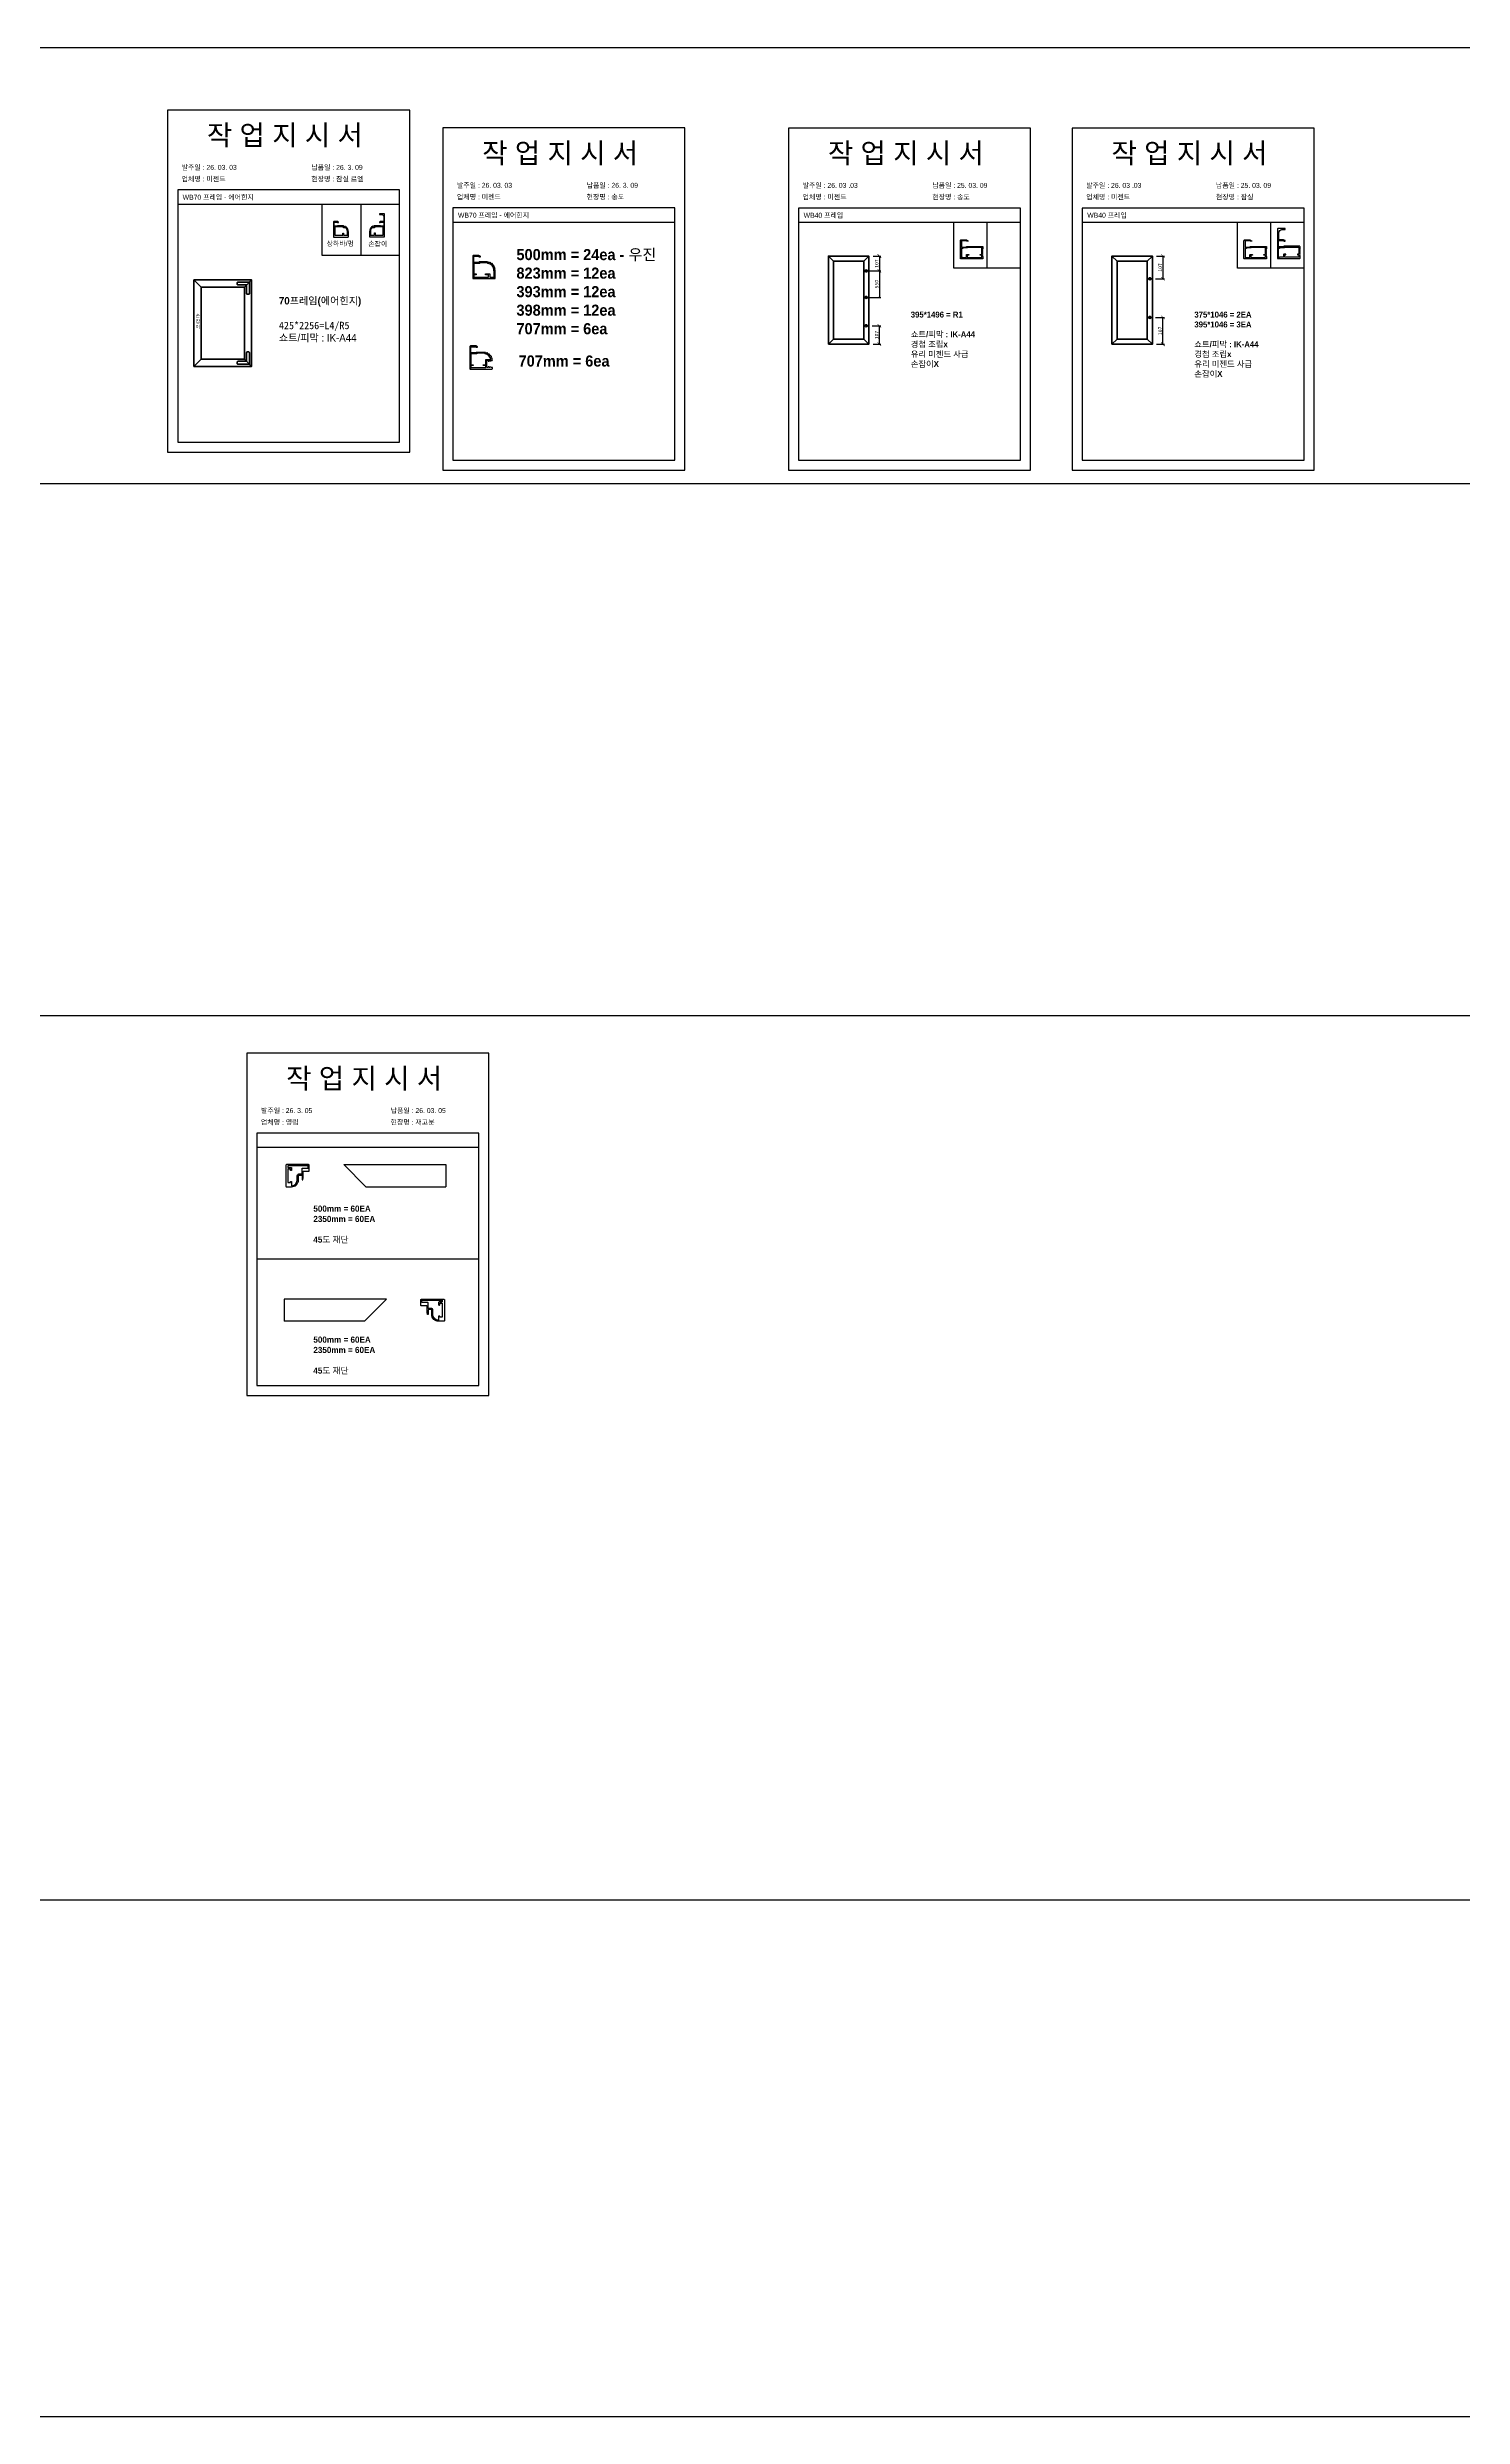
# Model space of a CAD drawing. Header units: millimetres. Extents: x -44117 to 256353, y -2095463 to 65325.
# Drawn here: x 114665 to 124486, y -763659 to -747212 of the extents above; entities that cross this region are included whole.
import ezdxf

# ---------------------------------------------------------------- set-up
doc = ezdxf.new("R2010")
doc.units = ezdxf.units.MM
doc.header["$LTSCALE"] = 10
doc.layers.add('Layer1', color=7, linetype='Continuous', lineweight=70)
doc.dimstyles.new('ISO-25', dxfattribs={"dimtxt": 2.5, "dimasz": 2.5, "dimexe": 1, "dimexo": 1, "dimtad": 1, "dimtxsty": 'Standard', "dimblk": 'ARCHTICK', "dimcen": 2.5, "dimadec": 0, "dimazin": 0, "dimtfac": 1, "dimtmove": 0, "dimatfit": 3, "dimfxl": 0, "dimarcsym": 0})

# ---------------------------------------------------------------- blocks, each defined once
blk = doc.blocks.new('_ArchTick')
at = {"color": 0, "linetype": 'ByBlock', "const_width": 0.15}
blk.add_lwpolyline([(-0.5, -0.5), (0.5, 0.5)], dxfattribs=at)
blk = doc.blocks.new('*D5029')
at = {"color": 0, "lineweight": -2}
for p, q in [((120387, -749145), (120448, -749145)), ((120394, -749273), (120448, -749273)), ((120438, -749273), (120438, -749145))]:
    blk.add_line(p, q, dxfattribs=at)
at = {"layer": 'Defpoints', "color": 0}
for p in [(120357, -749145), (120364, -749273), (120438, -749145)]:
    blk.add_point(p, dxfattribs=at)
at = {"color": 0, "lineweight": -2, "xscale": 25, "yscale": 25, "zscale": 25}
for p, rotation in [((120438, -749145), 90), ((120438, -749273), 270)]:
    blk.add_blockref('_ArchTick', p, dxfattribs=dict(at, rotation=rotation))
at = {"color": 0, "insert": (120419, -749209), "char_height": 25, "attachment_point": 5, "rotation": 90}
blk.add_mtext('107', dxfattribs=at)
blk = doc.blocks.new('*D5030')
at = {"color": 0, "lineweight": -2}
for p, q in [((120387, -748764), (120448, -748764)), ((120394, -748661), (120448, -748661)), ((120438, -748661), (120438, -748764))]:
    blk.add_line(p, q, dxfattribs=at)
at = {"layer": 'Defpoints', "color": 0}
for p in [(120357, -748764), (120364, -748661), (120438, -748764)]:
    blk.add_point(p, dxfattribs=at)
at = {"color": 0, "lineweight": -2, "xscale": 25, "yscale": 25, "zscale": 25}
for p, rotation in [((120438, -748661), 90), ((120438, -748764), 270)]:
    blk.add_blockref('_ArchTick', p, dxfattribs=dict(at, rotation=rotation))
at = {"color": 0, "insert": (120419, -748713), "char_height": 25, "attachment_point": 5, "rotation": 90}
blk.add_mtext('107', dxfattribs=at)
blk = doc.blocks.new('*D5031')
at = {"color": 0, "lineweight": -2}
for p, q in [((122355, -749087), (122416, -749087)), ((122406, -749273), (122406, -749087)), ((122362, -749273), (122416, -749273))]:
    blk.add_line(p, q, dxfattribs=at)
at = {"layer": 'Defpoints', "color": 0}
for p in [(122325, -749087), (122406, -749087), (122332, -749273)]:
    blk.add_point(p, dxfattribs=at)
at = {"color": 0, "lineweight": -2, "xscale": 25, "yscale": 25, "zscale": 25}
for p, rotation in [((122406, -749087), 90), ((122406, -749273), 270)]:
    blk.add_blockref('_ArchTick', p, dxfattribs=dict(at, rotation=rotation))
at = {"color": 0, "insert": (122387, -749180), "char_height": 25, "attachment_point": 5, "rotation": 90}
blk.add_mtext('107', dxfattribs=at)
blk = doc.blocks.new('*D5032')
at = {"color": 0, "lineweight": -2}
for p, q in [((122362, -748661), (122416, -748661)), ((122406, -748661), (122406, -748818)), ((122355, -748818), (122416, -748818))]:
    blk.add_line(p, q, dxfattribs=at)
at = {"layer": 'Defpoints', "color": 0}
for p in [(122332, -748661), (122325, -748818), (122406, -748818)]:
    blk.add_point(p, dxfattribs=at)
at = {"color": 0, "lineweight": -2, "xscale": 25, "yscale": 25, "zscale": 25}
for p, rotation in [((122406, -748661), 90), ((122406, -748818), 270)]:
    blk.add_blockref('_ArchTick', p, dxfattribs=dict(at, rotation=rotation))
at = {"color": 0, "insert": (122387, -748740), "char_height": 25, "attachment_point": 5, "rotation": 90}
blk.add_mtext('107', dxfattribs=at)
blk = doc.blocks.new('*D5033')
at = {"color": 0, "lineweight": -2}
for p, q in [((120372, -748764), (120448, -748764)), ((120438, -748764), (120438, -748948)), ((120372, -748948), (120448, -748948))]:
    blk.add_line(p, q, dxfattribs=at)
at = {"layer": 'Defpoints', "color": 0}
for p in [(120357, -748764), (120357, -748948), (120438, -748948)]:
    blk.add_point(p, dxfattribs=at)
at = {"color": 0, "lineweight": -2, "xscale": 10, "yscale": 10, "zscale": 10}
for p, rotation in [((120438, -748764), 90), ((120438, -748948), 270)]:
    blk.add_blockref('_ArchTick', p, dxfattribs=dict(at, rotation=rotation))
at = {"color": 0, "insert": (120419, -748856), "char_height": 25, "attachment_point": 5, "rotation": 90}
blk.add_mtext('550', dxfattribs=at)
blk = doc.blocks.new('금형최종')
blk.add_line((533.7, -980.4), (530.2, -980.4))
for points in [[(511.7, -993.6), (511.7, -984.9, 0.414214), (510.7, -983.9), (503.2, -983.9, -0.414214), (502.7, -983.4), (502.7, -975.4, -0.414214), (503.7, -974.4), (535.7, -974.4, -0.414214), (536.7, -975.4), (536.7, -1005.4, -0.414214), (535.7, -1006.4), (528.4, -1006.4, -0.418376), (518.4, -996.6), (518.4, -990.1, 0.414214), (517.9, -989.6), (513.7, -989.6, 0.414214), (513.2, -990.1), (513.2, -996.1, -0.414214), (512.7, -996.6), (512.6, -996.6, -0.366629), (512.1, -996.2), (511.7, -993.6, -0.041311), (511.7, -993.6), (511.7, -989.1)], [(513.2, -980.9), (513.2, -979.9, 0.414214), (512.7, -979.4), (511.2, -979.4), (504.7, -979.4, -0.414214), (504.2, -978.9), (504.2, -976.4, -0.414214), (504.7, -975.9), (511.2, -975.9), (513.7, -975.9), (533.2, -975.9, -0.414214), (533.7, -976.4), (533.7, -978, -0.414214), (533.2, -978.5), (528.9, -978.5, 0.414214), (528.4, -979), (528.4, -982.6, 0.414214), (528.7, -982.9), (529.7, -982.9, 0.414214), (530, -982.6), (530, -980.6, -0.414214), (530.2, -980.4), (533.7, -980.4), (533.7, -1000.4), (533.7, -1000.4), (530.2, -1000.4, -0.414214), (530, -1000.1), (530, -999, 0.414214), (529.7, -998.8), (528.7, -998.8, 0.414214), (528.4, -999), (528.4, -1004.4, -0.431223), (527.9, -1004.9, -0.397406), (520.1, -996.6), (520.1, -990.1, 0.414214), (517.9, -987.9), (513.7, -987.9, -0.414214), (513.2, -987.4), (513.2, -980.9, 0), (513.2, -980.9)]]:
    blk.add_lwpolyline(points, format="xyb")

msp = doc.modelspace()

# ---------------------------------------------------------------- linework, layer by layer
at = {"color": 2}
msp.add_line((104015.69829, -747212.41798), (196284.84516, -747212.41798), dxfattribs=at)
msp.add_line((104015.69829, -747212.41798), (196284.84516, -747212.41798), dxfattribs=at)
for p, q in [((117108.61815, -748202.37627), (115568.61815, -748202.37627)), ((117108.61815, -748302.37627), (115568.61815, -748302.37627)), ((116839.33837, -748302.37627), (116839.33837, -748655.39484)), ((119019.11054, -748326.94838), (117479.11054, -748326.94838)), ((119019.11054, -748426.94838), (117479.11054, -748426.94838)), ((121418.02004, -748327.45131), (119878.02004, -748327.45131)), ((121418.02004, -748427.45131), (119878.02004, -748427.45131)), ((120955.21434, -748744.28298), (120955.21434, -748427.45131)), ((121186.61719, -748744.28298), (121186.61719, -748427.45131)), ((123386.13167, -748327.45131), (121846.13167, -748327.45131)), ((123386.13167, -748427.45131), (121846.13167, -748427.45131)), ((122923.32597, -748744.28298), (122923.32597, -748427.45131)), ((123154.72882, -748744.28298), (123154.72882, -748427.45131)), ((121418.02004, -748744.28298), (120955.21434, -748744.28298)), ((123386.13167, -748744.28298), (122923.32597, -748744.28298)), ((117659.03566, -754749.58951), (116119.03566, -754749.58951)), ((117659.03566, -754849.58951), (116119.03566, -754849.58951)), ((116874.36752, -755121.50593), (116720.76752, -754967.90593)), ((116720.76752, -754967.90593), (117429.89455, -754967.90593)), ((117429.89455, -754967.90593), (117429.89455, -755121.50593)), ((116874.36752, -755121.50593), (117429.89455, -755121.50593)), ((117659.03566, -755625.00465), (116119.03566, -755625.00465)), ((117017.93793, -755901.62962), (116308.8109, -755901.62962)), ((116308.8109, -755901.62962), (116308.8109, -756055.22962)), ((116864.33793, -756055.22962), (117017.93793, -755901.62962)), ((116864.33793, -756055.22962), (116308.8109, -756055.22962))]:
    msp.add_line(p, q)
at = {"color": 1}
for p, q in [((104015.69829, -750238.66603), (196284.84516, -750238.66603)), ((104015.69829, -750238.66603), (196284.84516, -750238.66603)), ((104015.69829, -753931.87315), (196284.84516, -753931.87315)), ((104015.69829, -753931.87315), (196284.84516, -753931.87315)), ((104015.69829, -760070.52229), (196284.84516, -760070.52229)), ((104015.69829, -760070.52229), (196284.84516, -760070.52229)), ((104015.69829, -763658.5857), (196284.84516, -763658.5857)), ((104015.69829, -763658.5857), (196284.84516, -763658.5857))]:
    msp.add_line(p, q, dxfattribs=at)
for points in [[(115498.61815, -750023.20655), (117178.61815, -750023.20655), (117178.61815, -747647.20655), (115498.61815, -747647.20655)], [(117409.11054, -750147.77866), (119089.11054, -750147.77866), (119089.11054, -747771.77866), (117409.11054, -747771.77866)], [(119808.02004, -750148.28158), (121488.02004, -750148.28158), (121488.02004, -747772.28158), (119808.02004, -747772.28158)], [(121776.13167, -750148.28158), (123456.13167, -750148.28158), (123456.13167, -747772.28158), (121776.13167, -747772.28158)], [(117108.61815, -748302.37627), (116570.05859, -748302.37627), (116570.05859, -748655.39484), (117108.61815, -748655.39484)], [(116049.03566, -756570.41979), (117729.03566, -756570.41979), (117729.03566, -754194.41979), (116049.03566, -754194.41979)]]:
    msp.add_lwpolyline(points, close=True)
for points in [[(115568.61815, -748202.37627), (115568.61815, -749953.20655), (117108.61815, -749953.20655), (117108.61815, -748202.37627)], [(117479.11054, -748326.94838), (117479.11054, -750077.77866), (119019.11054, -750077.77866), (119019.11054, -748326.94838)], [(119878.02004, -748327.45131), (119878.02004, -750078.28158), (121418.02004, -750078.28158), (121418.02004, -748327.45131)], [(121846.13167, -748327.45131), (121846.13167, -750078.28158), (123386.13167, -750078.28158), (123386.13167, -748327.45131)], [(116119.03566, -754749.58951), (116119.03566, -756500.41979), (117659.03566, -756500.41979), (117659.03566, -754749.58951)]]:
    msp.add_lwpolyline(points)
for points in [[(116650.9791, -748528.94157), (116750.96897, -748528.94157, 0.4142135624), (116752.96897, -748526.94157), (116752.96897, -748490.14807, 0.4142135624), (116751.76897, -748488.94807), (116751.74874, -748488.94807, -0.4043730092), (116750.54942, -748487.78852, 0.022416536), (116750.30754, -748484.71506, -0.4043730092), (116751.31069, -748483.38217, 0.424123069), (116752.3012, -748481.96938, 0.022416536), (116751.53128, -748478.76245, 0.424123069), (116750.00734, -748477.95332, -0.4043730092), (116748.5084, -748477.22113, 0.022416536), (116747.3286, -748474.37284, -0.4043730092), (116747.87078, -748472.79519, 0.424123069), (116748.37623, -748471.14547, 0.022416536), (116746.653, -748468.33341, 0.424123069), (116744.95361, -748468.03481, -0.4043730092), (116743.30177, -748467.80165, 0.022416536), (116741.29955, -748465.45735, -0.4043730092), (116741.32767, -748463.78937, 0.4241230691), (116741.29858, -748462.0642, 0.022416536), (116738.79072, -748459.92228, 0.424123069), (116737.08223, -748460.16343, -0.4043730092), (116735.4392, -748460.45213, 0.022416536), (116732.81054, -748458.84129, -0.4043730092), (116732.32185, -748457.24626, 0.424123069), (116731.76108, -748455.61451, 0.022416536), (116728.71407, -748454.3524, 0.4241230691), (116727.16372, -748455.1097, -0.4043730092), (116725.69032, -748455.892, 0.022416536), (116722.69253, -748455.17229, -0.4043730092), (116721.73487, -748453.80635, 0.424123069), (116720.69731, -748452.42775, 0.0308511276), (116716.16897, -748452.14807), (116678.9791, -748452.14807, 0.4142135624), (116677.7791, -748453.34807), (116677.7791, -748453.74807, -0.4142135624), (116676.9791, -748454.54807), (116654.9791, -748454.54807, -0.4142135624), (116653.7791, -748453.34807), (116653.7791, -748426.94807, -0.4142135624), (116654.9791, -748425.74807), (116676.9791, -748425.74807, -0.4142135624), (116677.7791, -748426.54807), (116677.7791, -748426.94807, 0.4142135624), (116678.9791, -748428.14807), (116683.7791, -748428.14807, 0.855700792), (116684.14565, -748425.80542), (116676.78148, -748421.74807), (116652.9791, -748421.74807, 0.4142135624), (116648.9791, -748425.74807), (116648.9791, -748526.94157, 0.4142135623), (116650.9791, -748528.94157)], [(116719.7791, -748465.74807), (116719.7791, -748458.54807), (116658.9791, -748458.54807), (116658.9791, -748516.94807), (116713.7791, -748516.94807), (116713.7791, -748501.74807, -0.4142135624), (116714.5791, -748500.94807), (116718.1791, -748500.94807, -0.4142135624), (116718.9791, -748501.74807), (116718.9791, -748516.94807), (116746.56897, -748516.94807), (116746.56897, -748488.94807, 0.2205202393), (116735.81382, -748465.74807), (116719.7791, -748465.74807)], [(117618.87131, -748817.37347), (117768.85611, -748817.37347, 0.4142135624), (117771.85611, -748814.37347), (117771.85611, -748759.18322, 0.4142135624), (117770.05611, -748757.38322), (117770.02576, -748757.38322, -0.4043730092), (117768.22679, -748755.64389, 0.022416536), (117767.86396, -748751.0337, -0.4043730092), (117769.3687, -748749.03436, 0.424123069), (117770.85445, -748746.91518, 0.022416536), (117769.69958, -748742.10478, 0.424123069), (117767.41367, -748740.89109, -0.4043730092), (117765.16526, -748739.79281, 0.022416536), (117763.39556, -748735.52037, -0.4043730092), (117764.20882, -748733.1539, 0.424123069), (117764.96699, -748730.67931, 0.022416536), (117762.38215, -748726.46123, 0.424123069), (117759.83307, -748726.01332, -0.4043730092), (117757.35531, -748725.66359, 0.022416536), (117754.35198, -748722.14713, -0.4043730092), (117754.39416, -748719.64517, 0.4241230691), (117754.35053, -748717.05741, 0.022416536), (117750.58874, -748713.84453, 0.424123069), (117748.02601, -748714.20626, -0.4043730092), (117745.56145, -748714.63931, 0.022416536), (117741.61846, -748712.22305, -0.4043730092), (117740.88543, -748709.83051, 0.424123069), (117740.04427, -748707.38288, 0.022416536), (117735.47376, -748705.48971, 0.4241230691), (117733.14824, -748706.62566, -0.4043730092), (117730.93813, -748707.79911, 0.022416536), (117726.44145, -748706.71955, -0.4043730092), (117725.00496, -748704.67063, 0.424123069), (117723.44862, -748702.60273, 0.0308511276), (117716.65611, -748702.18322), (117660.87131, -748702.18322, 0.4142135624), (117659.07131, -748703.98322), (117659.07131, -748704.58322, -0.4142135624), (117657.87131, -748705.78322), (117624.87131, -748705.78322, -0.4142135624), (117623.07131, -748703.98322), (117623.07131, -748664.38322, -0.4142135624), (117624.87131, -748662.58322), (117657.87131, -748662.58322, -0.4142135624), (117659.07131, -748663.78322), (117659.07131, -748664.38322, 0.4142135624), (117660.87131, -748666.18322), (117668.07131, -748666.18322, 0.855700792), (117668.62112, -748662.66924), (117657.57487, -748656.58322), (117621.87131, -748656.58322, 0.4142135624), (117615.87131, -748662.58322), (117615.87131, -748814.37347, 0.4142135623)], [(117641.30239, -749330.17984, 0.4142135624), (117639.50239, -749331.97984), (117639.50239, -749332.57984, -0.4142135624), (117638.30239, -749333.77984), (117605.30239, -749333.77984, -0.4142135624), (117603.50239, -749331.97984), (117603.50239, -749292.37984, -0.4142135624), (117605.30239, -749290.57984), (117638.30239, -749290.57984, -0.4142135624), (117639.50239, -749291.77984), (117639.50239, -749292.37984, 0.4142135624), (117641.30239, -749294.17984), (117648.50239, -749294.17984, 0.855700792), (117649.05221, -749290.66586), (117638.00596, -749284.57984), (117602.30239, -749284.57984, 0.4142135624), (117596.30239, -749290.57984), (117596.30239, -749442.37009, 0.4142135623), (117599.30239, -749445.37009), (117749.2872, -749445.37009, 0.4142135624), (117752.2872, -749442.37009), (117752.2872, -749435.17009, 0.4142135624), (117751.0872, -749433.97009), (117746.44437, -749433.97009, -0.1357168379), (117745.82785, -749433.7996, 0.1201861936), (117737.0005, -749431.06564, 0.4322308638), (117735.7272, -749432.2634), (117735.7272, -749433.97009, -0.4142135624), (117734.5272, -749435.17009), (117730.6872, -749435.17009, -0.4142135624), (117729.4872, -749433.97009), (117729.4872, -749430.37009, 0.4142135624), (117728.2872, -749429.17009), (117723.4872, -749429.17009, 0.4142135624), (117722.2872, -749430.37009), (117722.2872, -749433.97009, -0.4142135624), (117721.0872, -749435.17009), (117714.4872, -749435.17009, -0.4142135624), (117713.2872, -749433.97009), (117713.2872, -749385.97009, -0.4142135624), (117714.4872, -749384.77009), (117721.0872, -749384.77009, -0.4142135624), (117722.2872, -749385.97009), (117722.2872, -749389.57009, 0.4142135624), (117723.4872, -749390.77009), (117728.2872, -749390.77009, 0.4142135624), (117729.4872, -749389.57009), (117729.4872, -749385.97009, -0.4142135624), (117730.6872, -749384.77009), (117734.5272, -749384.77009, -0.4142135624), (117735.7272, -749385.97009), (117735.7272, -749387.67678, 0.4322308638), (117737.0005, -749388.87454, 0.1201861936), (117745.82785, -749386.14057, -0.1357168379), (117746.44437, -749385.97009), (117751.0872, -749385.97009, 0.4142135624), (117752.2872, -749384.77009), (117752.2872, -749383.18351, 0.0794847645), (117752.22731, -749382.80914, 0.0585310905), (117750.13066, -749370.1014, 0.424123069), (117747.84475, -749368.88771, -0.4043730092), (117745.59634, -749367.78942, 0.022416536), (117743.82664, -749363.51699, -0.4043730092), (117744.63991, -749361.15052, 0.424123069), (117745.39808, -749358.67593, 0.022416536), (117742.81323, -749354.45785, 0.424123069), (117740.26415, -749354.00994, -0.4043730092), (117737.7864, -749353.66021, 0.022416536), (117734.78306, -749350.14375, -0.4043730092), (117734.82524, -749347.64179, 0.4241230691), (117734.78162, -749345.05403, 0.022416536), (117731.01982, -749341.84115, 0.424123069), (117728.45709, -749342.20288, -0.4043730092), (117725.99254, -749342.63593, 0.022416536), (117722.04955, -749340.21967, -0.4043730092), (117721.31651, -749337.82713, 0.4241230691), (117720.47536, -749335.3795, 0.022416536), (117715.90485, -749333.48633, 0.4241230691), (117713.57933, -749334.62228, -0.4043730092), (117711.36922, -749335.79573, 0.022416536), (117706.87254, -749334.71617, -0.4043730092), (117705.43605, -749332.66725, 0.4241230691), (117703.87971, -749330.59935, 0.0308511276), (117697.0872, -749330.17984), (117641.30239, -749330.17984)]]:
    msp.add_lwpolyline(points, format="xyb", close=True)
at = {"color": 7}
for points in [[(116977.23128, -748373.19803, 0.2301863539), (116979.32987, -748373.19803, -0.2466321039), (116981.18967, -748373.17617, 0.118515719), (116982.28058, -748373.43844), (116984.30841, -748373.43844, -0.4173893777), (116998.37917, -748387.35762), (116998.37917, -748420.64493), (116976.57679, -748420.64493), (116969.21263, -748424.70228, 0.855700792), (116969.57917, -748427.04493), (116974.37917, -748427.04493, 0.4142135624), (116975.57917, -748425.84493), (116975.57917, -748425.44493, -0.4142135624), (116976.37917, -748424.64493), (116998.37917, -748424.64493, -0.4142135624), (116999.57917, -748425.84493), (116999.57917, -748452.24493, -0.4142135624), (116998.37917, -748453.44493), (116976.37917, -748453.44493, -0.4142135624), (116975.57917, -748452.64493), (116975.57917, -748452.24493, 0.4142135624), (116974.37917, -748451.04493), (116937.1893, -748451.04493, 0.0308511276), (116932.66096, -748451.32461, 0.4241230691), (116931.6234, -748452.70321, -0.4043730092), (116930.66574, -748454.06916, 0.022416536), (116927.66795, -748454.78886, -0.4043730092), (116926.19455, -748454.00656, 0.424123069), (116924.6442, -748453.24926, 0.022416536), (116921.59719, -748454.51138, 0.4241230691), (116921.03642, -748456.14313, -0.4043730092), (116920.54774, -748457.73815, 0.022416536), (116917.91907, -748459.349, -0.4043730092), (116916.27604, -748459.0603, 0.424123069), (116914.56755, -748458.81915, 0.022416536), (116912.05969, -748460.96106, 0.4241230691), (116912.0306, -748462.68624, -0.4043730092), (116912.05872, -748464.35421, 0.022416536), (116910.0565, -748466.69852, -0.4043730092), (116908.40466, -748466.93167, 0.424123069), (116906.70528, -748467.23027, 0.022416536), (116904.98205, -748470.04233, 0.4241230691), (116905.48749, -748471.69206, -0.4043730092), (116906.02967, -748473.2697, 0.022416536), (116904.84987, -748476.11799, -0.4043730092), (116903.35093, -748476.85018, 0.4241230691), (116901.82699, -748477.65931, 0.022416536), (116901.05707, -748480.86624, 0.424123069), (116902.04758, -748482.27903, -0.4043730092), (116903.05074, -748483.61192, 0.022416536), (116902.80885, -748486.68538, -0.4043730092), (116901.60953, -748487.84493), (116901.5893, -748487.84493, 0.4142135624), (116900.3893, -748489.04493), (116900.3893, -748525.83844, 0.4142135624), (116902.3893, -748527.83844), (117002.37917, -748527.83844, 0.4142135624), (117004.37917, -748525.83844), (117004.37917, -748370.63844, 0.4142135624), (117002.37917, -748368.63844), (116970.37917, -748368.63844, 0.4142135624), (116968.37917, -748370.63844), (116968.37917, -748371.43844, 0.4142135624), (116970.37917, -748373.43844, 0.1244779229), (116971.32987, -748373.19803, -0.2466321039), (116973.18967, -748373.17617, 0.2404082058), (116975.37149, -748373.17617, -0.2466321039), (116977.23128, -748373.19803)], [(116933.57917, -748457.44493), (116933.57917, -748464.64493), (116917.54445, -748464.64493, 0.2205202393), (116906.7893, -748487.84493), (116906.7893, -748515.84493), (116934.37917, -748515.84493), (116934.37917, -748500.64493, -0.4142135624), (116935.17917, -748499.84493), (116938.77917, -748499.84493, -0.4142135624), (116939.57917, -748500.64493), (116939.57917, -748515.84493), (116994.37917, -748515.84493), (116994.37917, -748457.44493), (116933.57917, -748457.44493)], [(116933.57917, -748457.44493), (116933.57917, -748464.64493), (116917.54445, -748464.64493, 0.2205202393), (116906.7893, -748487.84493), (116906.7893, -748515.84493), (116934.37917, -748515.84493), (116934.37917, -748500.64493, -0.4142135624), (116935.17917, -748499.84493), (116938.77917, -748499.84493, -0.4142135624), (116939.57917, -748500.64493), (116939.57917, -748515.84493), (116994.37917, -748515.84493), (116994.37917, -748457.44493), (116933.57917, -748457.44493)]]:
    msp.add_lwpolyline(points, format="xyb", close=True, dxfattribs=at)
at = {"color": 7, "elevation": 0}
for points in [[(121156.26439, -748597.55009), (121156.26439, -748610.45009), (121154.46439, -748612.25009), (121156.26439, -748614.05009), (121154.46439, -748615.85009), (121156.26439, -748617.65009), (121154.46439, -748619.45009), (121156.26439, -748621.25009), (121154.46439, -748623.05009), (121156.26439, -748624.85009), (121154.46439, -748626.65009), (121156.26439, -748628.45009), (121154.46439, -748630.25009), (121156.26439, -748632.05009), (121154.46439, -748633.85009), (121156.26439, -748635.65009), (121154.46439, -748637.45009), (121156.26439, -748639.25009), (121154.46439, -748641.05009), (121156.26439, -748642.85009), (121154.46439, -748644.65009), (121156.26439, -748646.45009), (121154.46439, -748648.25009), (121156.26439, -748650.05009), (121154.46439, -748651.85009), (121156.26439, -748653.65009), (121154.46439, -748655.45009), (121156.26439, -748657.25009), (121154.46439, -748659.05009), (121156.26439, -748660.85009), (121154.46439, -748662.65009), (121156.26439, -748664.45009), (121156.26439, -748677.35009, -0.4142135624), (121153.26439, -748680.35009), (121153.26439, -748680.35009), (121002.06439, -748680.35009, -0.4142135624), (121000.26439, -748678.55009), (121000.26439, -748554.95009, -0.4142135624), (121006.26439, -748548.95009), (121041.96796, -748548.95009), (121053.01421, -748555.03612, -0.855700792), (121052.46439, -748558.55009), (121045.26439, -748558.55009, -0.4142135624), (121043.46439, -748556.75009), (121043.46439, -748556.15009, 0.4142135624), (121042.26439, -748554.95009), (121009.26439, -748554.95009, 0.4142135624), (121007.46439, -748556.75009), (121007.46439, -748596.35009, 0.4142135624), (121009.26439, -748598.15009), (121042.26439, -748598.15009, 0.4142135624), (121043.46439, -748596.95009), (121043.46439, -748596.35009, -0.4142135624), (121045.26439, -748594.55009), (121153.26439, -748594.55009, -0.4142135623), (121156.26439, -748597.55009)], [(123124.37602, -748597.55009), (123124.37602, -748610.45009), (123122.57602, -748612.25009), (123124.37602, -748614.05009), (123122.57602, -748615.85009), (123124.37602, -748617.65009), (123122.57602, -748619.45009), (123124.37602, -748621.25009), (123122.57602, -748623.05009), (123124.37602, -748624.85009), (123122.57602, -748626.65009), (123124.37602, -748628.45009), (123122.57602, -748630.25009), (123124.37602, -748632.05009), (123122.57602, -748633.85009), (123124.37602, -748635.65009), (123122.57602, -748637.45009), (123124.37602, -748639.25009), (123122.57602, -748641.05009), (123124.37602, -748642.85009), (123122.57602, -748644.65009), (123124.37602, -748646.45009), (123122.57602, -748648.25009), (123124.37602, -748650.05009), (123122.57602, -748651.85009), (123124.37602, -748653.65009), (123122.57602, -748655.45009), (123124.37602, -748657.25009), (123122.57602, -748659.05009), (123124.37602, -748660.85009), (123122.57602, -748662.65009), (123124.37602, -748664.45009), (123124.37602, -748677.35009, -0.4142135624), (123121.37602, -748680.35009), (123121.37602, -748680.35009), (122970.17602, -748680.35009, -0.4142135624), (122968.37602, -748678.55009), (122968.37602, -748554.95009, -0.4142135624), (122974.37602, -748548.95009), (123010.07958, -748548.95009), (123021.12584, -748555.03612, -0.855700792), (123020.57602, -748558.55009), (123013.37602, -748558.55009, -0.4142135624), (123011.57602, -748556.75009), (123011.57602, -748556.15009, 0.4142135624), (123010.37602, -748554.95009), (122977.37602, -748554.95009, 0.4142135624), (122975.57602, -748556.75009), (122975.57602, -748596.35009, 0.4142135624), (122977.37602, -748598.15009), (123010.37602, -748598.15009, 0.4142135624), (123011.57602, -748596.95009), (123011.57602, -748596.35009, -0.4142135624), (123013.37602, -748594.55009), (123121.37602, -748594.55009, -0.4142135623), (123124.37602, -748597.55009)], [(123357.33021, -748675.72111), (123357.33021, -748662.82111), (123355.53021, -748661.02111), (123357.33021, -748659.22111), (123355.53021, -748657.42111), (123357.33021, -748655.62111), (123355.53021, -748653.82111), (123357.33021, -748652.02111), (123355.53021, -748650.22111), (123357.33021, -748648.42111), (123355.53021, -748646.62111), (123357.33021, -748644.82111), (123355.53021, -748643.02111), (123357.33021, -748641.22111), (123355.53021, -748639.42111), (123357.33021, -748637.62111), (123355.53021, -748635.82111), (123357.33021, -748634.02111), (123355.53021, -748632.22111), (123357.33021, -748630.42111), (123355.53021, -748628.62111), (123357.33021, -748626.82111), (123355.53021, -748625.02111), (123357.33021, -748623.22111), (123355.53021, -748621.42111), (123357.33021, -748619.62111), (123355.53021, -748617.82111), (123357.33021, -748616.02111), (123355.53021, -748614.22111), (123357.33021, -748612.42111), (123355.53021, -748610.62111), (123357.33021, -748608.82111), (123357.33021, -748595.92111, 0.4142135624), (123354.33021, -748592.92111), (123246.33021, -748592.92111, 0.4142135624), (123244.53021, -748594.72111), (123244.53021, -748595.32111, -0.4142135624), (123243.33021, -748596.52111), (123210.33021, -748596.52111, -0.4142135624), (123208.53021, -748594.72111), (123208.53021, -748555.12111, -0.4142135624), (123210.33021, -748553.32111), (123243.33021, -748553.32111, -0.4142135624), (123244.53021, -748554.52111), (123244.53021, -748555.12111, 0.4142135624), (123246.33021, -748556.92111), (123253.53021, -748556.92111, 0.855700792), (123254.08003, -748553.40714), (123243.03378, -748547.32111), (123210.33021, -748547.32111), (123210.33021, -748497.39989, -0.4173893777), (123231.43635, -748476.52112), (123234.4781, -748476.52112, 0.118515719), (123236.11446, -748476.12772, -0.2466321039), (123238.90415, -748476.1605, 0.2301863539), (123242.05204, -748476.1605), (123242.05204, -748476.1605, -0.2466321039), (123244.84174, -748476.12772, 0.2404082058), (123248.11446, -748476.12772, -0.2466321039), (123250.90415, -748476.1605, 0.1244779229), (123252.33021, -748476.52112, 0.4142135624), (123255.33021, -748473.52112), (123255.33021, -748472.32112, 0.4142135624), (123252.33021, -748469.32112), (123204.33021, -748469.32112, 0.4142135624), (123201.33021, -748472.32112), (123201.33021, -748676.92111, 0.4142135624), (123203.13021, -748678.72111), (123354.33021, -748678.72111, 0.4142135624), (123357.33021, -748675.72111)]]:
    msp.add_lwpolyline(points, format="xyb", dxfattribs=at)
at = {"color": 7}
for points in [[(121007.46439, -748605.95009), (121007.46439, -748671.95009, 0.6516899091), (121010.47738, -748673.28), (121014.0514, -748670.02019, -0.3444690404), (121016.2621, -748669.8519, 0.1479411349), (121017.25982, -748670.15372), (121039.86439, -748670.15372, 0.4142135624), (121041.66439, -748668.35372), (121041.66439, -748652.15009, -0.4142135624), (121043.46439, -748650.35009), (121056.66439, -748650.35009, -0.4142135624), (121058.46439, -748652.15009), (121058.46439, -748653.35009, -0.4142135624), (121056.66439, -748655.15009), (121049.46439, -748655.15009, 0.4142135624), (121047.66439, -748656.95009), (121047.66439, -748668.35009, 0.4142135624), (121049.46439, -748670.15009), (121146.96439, -748670.15009, 0.4142135624), (121148.76439, -748668.35009), (121148.76439, -748656.95009, 0.4142135624), (121146.96439, -748655.15009), (121139.76439, -748655.15009, -0.4142135624), (121137.96439, -748653.35009), (121137.96439, -748652.15009, -0.4142135624), (121139.76439, -748650.35009), (121146.96439, -748650.35009, 0.4142135624), (121148.76439, -748648.55009), (121148.76439, -748602.35009, 0.4142135624), (121146.96439, -748600.55009), (121050.66439, -748600.55009, 0.4142135624), (121049.46439, -748601.75009), (121049.46439, -748602.35009, -0.414213547), (121047.66439, -748604.15009), (121018.26439, -748604.1501, 0.4142135328), (121017.06439, -748605.3501), (121017.06439, -748606.55009, -0.6516899091), (121014.0514, -748607.88), (121010.47738, -748604.62019, 0.651689909), (121007.46439, -748605.95009)], [(122975.57602, -748605.95009), (122975.57602, -748671.95009, 0.6516899091), (122978.58901, -748673.28), (122982.16303, -748670.02019, -0.3444690404), (122984.37373, -748669.8519, 0.1479411349), (122985.37144, -748670.15372), (123007.97602, -748670.15372, 0.4142135624), (123009.77602, -748668.35372), (123009.77602, -748652.15009, -0.4142135624), (123011.57602, -748650.35009), (123024.77602, -748650.35009, -0.4142135624), (123026.57602, -748652.15009), (123026.57602, -748653.35009, -0.4142135624), (123024.77602, -748655.15009), (123017.57602, -748655.15009, 0.4142135624), (123015.77602, -748656.95009), (123015.77602, -748668.35009, 0.4142135624), (123017.57602, -748670.15009), (123115.07602, -748670.15009, 0.4142135624), (123116.87602, -748668.35009), (123116.87602, -748656.95009, 0.4142135624), (123115.07602, -748655.15009), (123107.87602, -748655.15009, -0.4142135624), (123106.07602, -748653.35009), (123106.07602, -748652.15009, -0.4142135624), (123107.87602, -748650.35009), (123115.07602, -748650.35009, 0.4142135624), (123116.87602, -748648.55009), (123116.87602, -748602.35009, 0.4142135624), (123115.07602, -748600.55009), (123018.77602, -748600.55009, 0.4142135624), (123017.57602, -748601.75009), (123017.57602, -748602.35009, -0.414213547), (123015.77602, -748604.15009), (122986.37602, -748604.1501, 0.4142135328), (122985.17602, -748605.3501), (122985.17602, -748606.55009, -0.6516899091), (122982.16303, -748607.88), (122978.58901, -748604.62019, 0.651689909), (122975.57602, -748605.95009)], [(123248.73021, -748602.52111, 0.414213547), (123250.53021, -748600.72111), (123250.53021, -748600.12111, -0.4142135624), (123251.73021, -748598.92111), (123348.03021, -748598.92111, -0.4142135624), (123349.83021, -748600.72111), (123349.83021, -748646.92111, -0.4142135624), (123348.03021, -748648.72111), (123340.83021, -748648.72111, 0.4142135624), (123339.03021, -748650.52111), (123339.03021, -748651.72111, 0.4142135624), (123340.83021, -748653.52111), (123348.03021, -748653.52111, -0.4142135624), (123349.83021, -748655.32111), (123349.83021, -748666.72111, -0.4142135624), (123348.03021, -748668.52111), (123250.53021, -748668.52111, -0.4142135624), (123248.73021, -748666.72111), (123248.73021, -748655.32111, -0.4142135624), (123250.53021, -748653.52111), (123257.73021, -748653.52111, 0.4142135624), (123259.53021, -748651.72111), (123259.53021, -748650.52111, 0.4142135624), (123257.73021, -748648.72111), (123244.53021, -748648.72111, 0.4142135624), (123242.73021, -748650.52111), (123242.73021, -748666.72474, -0.4142135624), (123240.93021, -748668.52474), (123218.32563, -748668.52474, -0.1479411349), (123217.32792, -748668.22292, 0.3444690404), (123215.11722, -748668.39121), (123211.5432, -748671.65102, -0.6516899091), (123208.53021, -748670.32111), (123208.53021, -748604.32111, -0.651689909), (123211.5432, -748602.99121), (123215.11722, -748606.25102, 0.6516899091), (123218.13021, -748604.92111), (123218.13021, -748603.72112, -0.4142135328), (123219.33021, -748602.52112), (123248.7324, -748602.52111)]]:
    msp.add_lwpolyline(points, format="xyb", dxfattribs=at)
for points in [[(117765.85611, -748787.37347), (117765.85611, -748765.77394, 0.3645795837), (117762.30947, -748762.79144), (117762.30947, -748757.77583, 0.3756973322), (117722.07131, -748711.78322), (117722.07131, -748711.78322, 0.4142135624), (117718.47131, -748708.18322), (117666.87131, -748708.18322, 0.4142135624), (117665.07131, -748709.98322), (117665.07131, -748710.58322, -0.4142135624), (117663.87131, -748711.78322), (117624.87131, -748711.78322, 0.4142135624), (117623.07131, -748713.58322), (117623.07131, -748781.37347, 0.4142135624), (117624.87131, -748783.17347), (117638.07131, -748783.17347, -0.4142135624), (117639.87131, -748784.97347), (117639.87131, -748790.37347, -0.4142135624), (117638.07131, -748792.17347), (117624.87131, -748792.17347, 0.4142135624), (117623.07131, -748793.97347), (117623.07131, -748805.37347, 0.4142135624), (117624.87131, -748807.17347), (117723.27131, -748807.17347, 0.4142135624), (117725.07131, -748805.37347), (117725.07131, -748792.17347), (117707.65631, -748792.17347, -0.4142135624), (117705.85631, -748790.37347), (117705.85631, -748784.97347, -0.4142135624), (117707.65631, -748783.17347), (117732.27131, -748783.17347, -0.4142135624), (117734.07131, -748784.97347), (117734.07131, -748805.37347, 0.4142135624), (117735.87131, -748807.17347), (117759.8841, -748807.17347), (117764.05611, -748807.17347, 0.4142135624), (117765.85611, -748805.37347), (117765.85611, -748765.77394)], [(117613.18369, -749435.17009), (117704.27239, -749435.17009, 0.4142135624), (117706.07239, -749433.37009), (117706.07239, -749421.97009, 0.4142135624), (117704.27239, -749420.17009), (117691.07239, -749420.17009, -0.4142135624), (117689.27239, -749418.37009), (117689.27239, -749417.17009, -0.4142135624), (117691.07239, -749415.37009), (117704.27239, -749415.37009, 0.4142135624), (117706.07239, -749413.57009), (117706.07239, -749379.97984, -0.4142135624), (117707.87239, -749378.17984), (117742.11519, -749378.17984, 0.3294951956), (117702.50239, -749339.77984), (117702.50239, -749339.77984, 0.4142135624), (117698.90239, -749336.17984), (117647.30239, -749336.17984, 0.4142135624), (117645.50239, -749337.97984), (117645.50239, -749338.57984, -0.4142135624), (117644.30239, -749339.77984), (117605.30239, -749339.77984, 0.4142135624), (117603.50239, -749341.57984), (117603.50239, -749413.57009, 0.4142135624), (117605.30239, -749415.37009), (117618.50239, -749415.37009, -0.4142135624), (117620.30239, -749417.17009), (117620.30239, -749418.37009, -0.4142135624), (117618.50239, -749420.17009), (117605.30239, -749420.17009, 0.4142135624), (117603.50239, -749421.97009), (117603.50239, -749436.97009, 0.6516899091), (117606.51538, -749438.3), (117610.0894, -749435.04018, -0.3444690404), (117612.3001, -749434.8719, 0.1479411349), (117613.29782, -749435.17371)]]:
    msp.add_lwpolyline(points, format="xyb")
at = {"layer": 'Layer1'}
for p, q in [((120119.32202, -748696.16917), (120084.32202, -748661.16917)), ((120329.32202, -748696.16917), (120364.32202, -748661.16917)), ((120346.82202, -748753.85129), (120346.82202, -748774.85129)), ((122087.43365, -748696.16917), (122052.43365, -748661.16917)), ((122297.43365, -748696.16917), (122332.43365, -748661.16917)), ((115731.31998, -748876.49408), (115681.31998, -748826.49408)), ((116031.31998, -748876.49408), (116081.31998, -748826.49408)), ((116081.31998, -748826.49408), (116031.31998, -748876.49408)), ((120346.82202, -748937.41156), (120346.82202, -748958.41156)), ((122314.93365, -748807.8396), (122314.93365, -748828.8396)), ((122325.43365, -749087.16907), (122304.43365, -749087.16907)), ((122314.93365, -749076.66907), (122314.93365, -749097.66907)), ((120084.32202, -749272.78605), (120119.32202, -749237.78605)), ((120364.32202, -749272.78605), (120329.32202, -749237.78605)), ((120357.32202, -749144.75661), (120336.32202, -749144.75661)), ((120346.82202, -749134.25661), (120346.82202, -749155.25661)), ((122052.43365, -749272.78605), (122087.43365, -749237.78605)), ((122332.43365, -749272.78605), (122297.43365, -749237.78605)), ((115731.31998, -749376.49408), (115681.31998, -749426.49408)), ((116081.31998, -749426.49408), (116031.31998, -749376.49408))]:
    msp.add_line(p, q, dxfattribs=at)
for points in [[(120084.32202, -749272.78605), (120364.32202, -749272.78605), (120364.32202, -748661.16917), (120084.32202, -748661.16917)], [(120119.32202, -749237.78605), (120329.32202, -749237.78605), (120329.32202, -748696.16917), (120119.32202, -748696.16917)], [(120357.32202, -748764.35129), (120336.32202, -748764.35129)], [(122052.43365, -749272.78605), (122332.43365, -749272.78605), (122332.43365, -748661.16917), (122052.43365, -748661.16917)], [(122087.43365, -749237.78605), (122297.43365, -749237.78605), (122297.43365, -748696.16917), (122087.43365, -748696.16917)], [(115681.31998, -749426.49408), (116081.31998, -749426.49408), (116081.31998, -748826.49408), (115681.31998, -748826.49408)], [(115731.31998, -749376.49408), (116031.31998, -749376.49408), (116031.31998, -748876.49408), (115731.31998, -748876.49408)], [(120357.32202, -748947.91156), (120336.32202, -748947.91156)], [(122325.43365, -748818.3396), (122304.43365, -748818.3396)]]:
    msp.add_lwpolyline(points, close=True, dxfattribs=at)
for points in [[(116061.31998, -748926.49408), (116051.31998, -748926.49408, -0.4142135624), (116046.31998, -748921.49408), (116046.31998, -748861.49408), (115986.31998, -748861.49408, -0.4142135624), (115981.31998, -748856.49408), (115981.31998, -748846.49408, -0.4142135624), (115986.31998, -748841.49408), (116066.31998, -748841.49408), (116066.31998, -748921.49408, -0.4142135624)], [(116061.31998, -749326.49408), (116051.31998, -749326.49408, 0.4142135624), (116046.31998, -749331.49408), (116046.31998, -749391.49408), (115986.31998, -749391.49408, 0.4142135624), (115981.31998, -749396.49408), (115981.31998, -749406.49408, 0.4142135624), (115986.31998, -749411.49408), (116066.31998, -749411.49408), (116066.31998, -749331.49408, 0.4142135624)]]:
    msp.add_lwpolyline(points, format="xyb", close=True, dxfattribs=at)
for centre in [(120346.82202, -748764.35129), (120346.82202, -748947.91156), (122314.93365, -748818.3396), (122314.93365, -749087.16907), (120346.82202, -749144.75661)]:
    msp.add_circle(centre, 7, dxfattribs=at)

# ---------------------------------------------------------------- block references
at = {"yscale": 4.800000000000001, "zscale": 4.800000000000001}
for p, xscale in [((118895.26713, -750290.81035), -4.800000000000001), ((114843.43832, -751224.53404), 4.800000000000001)]:
    msp.add_blockref('금형최종', p, dxfattribs=dict(at, xscale=xscale))

# ---------------------------------------------------------------- texts
at = {"attachment_point": 1}
for s, width, gutter_width, heights, insert, char_height in [('{\\fGulim|b0|i0|c129|p50;작 업 지 시 서}', 3307.3198183, 12.5, [-155.84554], (115771.42476, -747751.36906), 140), ('{\\fGulim|b0|i0|c129|p50;작 업 지 시 서}', 3307.3198183, 12.5, [-155.84554], (117681.91715, -747875.94117), 140), ('{\\fGulim|b0|i0|c129|p50;작 업 지 시 서}', 3307.3198183, 12.5, [-155.84554], (120080.82665, -747876.4441), 140), ('{\\fGulim|b0|i0|c129|p50;작 업 지 시 서}', 3307.3198183, 12.5, [-155.84554], (122048.93827, -747876.4441), 140), ('{\\fGulim|b0|i0|c129|p50;업체명 : 미젠드}', 3307.3198183, 12.5, [36.11279], (115596.2154, -748108.74566), 34.3), ('{\\fGulim|b0|i0|c129|p50;발주일 : 26. 03. 03}', 3307.3198183, 12.5, [38.18216], (115596.2154, -748028.08948), 34.3), ('{\\fGulim|b0|i0|c129|p50;현장명 : 잠실 르엘}', 3307.3198183, 12.5, [38.2735], (116496.19338, -748108.74566), 34.3), ('{\\fGulim|b0|i0|c129|p50;납품일 : 26. 3. 09}', 3307.3198183, 12.5, [37.67976], (116496.19338, -748028.08948), 34.3), ('{\\fGulim|b0|i0|c129|p50;WB70 프레임 - 에어힌지}', 3307.3198183, 12.5, [-38.22783], (115603.2576, -748235.41176), 34.3), ('{\\fGulim|b0|i0|c129|p50;업체명 : 미젠드}', 3307.3198183, 12.5, [36.11279], (117506.70779, -748233.31777), 34.3), ('{\\fGulim|b0|i0|c129|p50;발주일 : 26. 03. 03}', 3307.3198183, 12.5, [38.18216], (117506.70779, -748152.66159), 34.3), ('{\\fGulim|b0|i0|c129|p50;현장명 : 송도}', 3307.3198183, 12.5, [38.2735], (118406.68577, -748233.31777), 34.3), ('{\\fGulim|b0|i0|c129|p50;납품일 : 26. 3. 09}', 3307.3198183, 12.5, [37.67976], (118406.68577, -748152.66159), 34.3), ('{\\fGulim|b0|i0|c129|p50;업체명 : 미젠드}', 3307.3198183, 12.5, [33.33016], (119905.61729, -748233.82069), 34.3), ('{\\fGulim|b0|i0|c129|p50;발주일 : 26. 03 .03}', 3307.3198183, 12.5, [34.50412], (119905.61729, -748153.16452), 34.3), ('{\\fGulim|b0|i0|c129|p50;현장명 : 송도}', 3307.3198183, 12.5, [-38.41052], (120805.59527, -748233.82069), 34.3), ('{\\fGulim|b0|i0|c129|p50;납품일 : 25. 03. 09}', 3307.3198183, 12.5, [37.67976], (120805.59527, -748153.16452), 34.3), ('{\\fGulim|b0|i0|c129|p50;업체명 : 미젠드}', 3307.3198183, 12.5, [33.33016], (121873.72892, -748233.82069), 34.3), ('{\\fGulim|b0|i0|c129|p50;발주일 : 26. 03 .03}', 3307.3198183, 12.5, [34.50412], (121873.72892, -748153.16452), 34.3), ('{\\fGulim|b0|i0|c129|p50;현장명 : 잠실}', 3307.3198183, 12.5, [-38.2735], (122773.7069, -748233.82069), 34.3), ('{\\fGulim|b0|i0|c129|p50;납품일 : 25. 03. 09}', 3307.3198183, 12.5, [37.67976], (122773.7069, -748153.16452), 34.3), ('{\\fGulim|b0|i0|c129|p50;WB70 프레임 - 에어힌지}', 3307.3198183, 12.5, [-38.22783], (117513.74999, -748359.98387), 34.3), ('{\\fGulim|b0|i0|c129|p50;WB40 프레임}', 3307.3198183, 12.5, [-38.22783], (119912.65949, -748360.48679), 34.3), ('{\\fGulim|b0|i0|c129|p50;WB40 프레임}', 3307.3198183, 12.5, [-38.22783], (121880.77112, -748360.48679), 34.3), ('{\\fGulim|b0|i0|c129|p50;상하바/멍}', 3307.3198183, 12.5, [-41.60759], (116601.78593, -748556.93773), 34.3), ('{\\fGulim|b0|i0|c129|p50;손잡이}', 3307.3198183, 12.5, [-38.18216], (116890.86107, -748559.42449), 34.3), ('{\\fGulim|b1|i0|c129|p50;500mm = 24ea - 우진\\P823mm = 12ea\\P393mm = 12ea\\P398mm = 12ea\\P707mm = 6ea}', 4960.9797274, 18.75, [1914.01548], (117919.51945, -748612.06613), 77.175), ('{\\fGulim|b1|i0|c129|p50;70프레임(에어힌지)}\\P\\P425*2256=L4/R5\\P{\\fGulim|b0|i0|c129|p50;쇼트/피막 : IK-A44}', 3307.3198183, 12.5, [779.44612], (116271.06706, -748945.54927), 51.45), ('{\\fGulim|b0|i0|c129|p50;손\\P잡\\P이}', 291.2862081, 12.5, [-105.28252], (115693.7603, -749063.29914), 23.205), ('{\\fGulim|b1|i0|c129|p50;395*1496 = R1\\P\\P쇼트/피막 : IK-A44\\P경첩 조립x\\P유리 미젠드 사급\\P손잡이X}', 2645.8558546, 10, [1247.94849], (120655.97648, -749046.62171), 41.16), ('{\\fGulim|b1|i0|c129|p50;375*1046 = 2EA\\P395*1046 = 3EA\\P\\P쇼트/피막 : IK-A44\\P경첩 조립x\\P유리 미젠드 사급\\P손잡이X}', 2645.8558546, 10, [1247.94849], (122624.08811, -749046.62171), 41.16), ('{\\fGulim|b1|i0|c129|p50;707mm = 6ea}', 4960.9797274, 18.75, [1914.01548], (117934.15801, -749350.82179), 77.175), ('{\\fGulim|b0|i0|c129|p50;작 업 지 시 서}', 3307.3198183, 12.5, [-155.84554], (116321.84227, -754298.5823), 140), ('{\\fGulim|b0|i0|c129|p50;업체명 : 영림}', 3307.3198183, 12.5, [36.11279], (116146.63291, -754655.9589), 34.3), ('{\\fGulim|b0|i0|c129|p50;발주일 : 26. 3. 05}', 3307.3198183, 12.5, [34.50412], (116146.63291, -754575.30272), 34.3), ('{\\fGulim|b0|i0|c129|p50;현장명 : 재고분}', 3307.3198183, 12.5, [38.2735], (117046.6109, -754655.9589), 34.3), ('{\\fGulim|b0|i0|c129|p50;납품일 : 26. 03. 05}', 3307.3198183, 12.5, [37.67976], (117046.6109, -754575.30272), 34.3), ('{\\fGulim|b1|i0|c129|p50;500mm = 60EA\\P2350mm = 60EA\\P\\P45도 재단}', 2557.5752439, 10.43787, [1422.79424], (116510.15956, -755251.93098), 42.9622812), ('{\\fGulim|b1|i0|c129|p50;500mm = 60EA\\P2350mm = 60EA\\P\\P45도 재단}', 2557.5752439, 10.43787, [1422.79424], (116510.15956, -756161.29666), 42.9622812)]:
    msp.add_mtext_dynamic_manual_height_columns(s, width=width, gutter_width=gutter_width, heights=heights, dxfattribs=dict(at, insert=insert, char_height=char_height))

# ---------------------------------------------------------------- dimensions: what is measured, and where the dimension line sits
for base, p1, p2, text, override, picture, middle in [((120437.71374, -748764.35129), (120364.32202, -748661.16917), (120357.32202, -748764.35129), '107', {"dimscale": 10, "dimexo": 3, "dimtxsty": 'Standard'}, '*D5030', (120418.96374, -748712.76023)), ((120437.71374, -748947.91156), (120357.32202, -748764.35129), (120357.32202, -748947.91156), '550', {"dimscale": 10, "dimasz": 1, "dimexo": 1.5, "dimtxsty": 'Standard'}, '*D5033', (120418.96374, -748856.13142)), ((122405.82537, -748818.3396), (122332.43365, -748661.16917), (122325.43365, -748818.3396), '107', {"dimscale": 10, "dimexo": 3, "dimtxsty": 'Standard'}, '*D5032', (122387.07537, -748739.75438)), ((122405.82537, -749087.16907), (122332.43365, -749272.78605), (122325.43365, -749087.16907), '107', {"dimscale": 10, "dimexo": 3, "dimtxsty": 'Standard'}, '*D5031', (122387.07537, -749179.97756)), ((120437.71374, -749144.75661), (120364.32202, -749272.78605), (120357.32202, -749144.75661), '107', {"dimscale": 10, "dimexo": 3, "dimtxsty": 'Standard'}, '*D5029', (120418.96374, -749208.77133))]:
    dim = msp.add_linear_dim(base=base, p1=p1, p2=p2, angle=90, text=text, dimstyle='ISO-25', override=override)
    dim.commit()
    dim.dimension.update_dxf_attribs({"geometry": picture, "text_midpoint": middle})

doc.saveas('drawing.dxf')
